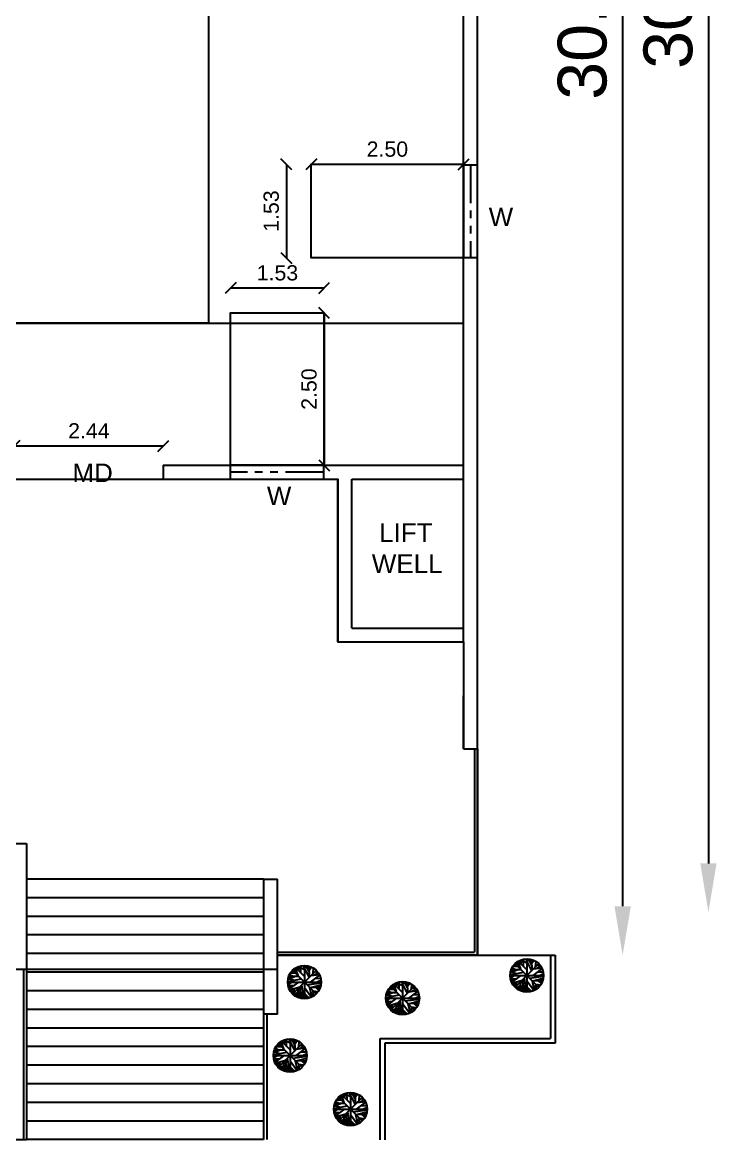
# Model space of a CAD drawing. Header units: metres. Extents: x 0 to 184, y 0 to 104.
# Drawn here: x 43.68 to 55.29, y 31.47 to 49.78 of the extents above; entities that cross this region are included whole.
import ezdxf

# ---------------------------------------------------------------- set-up
doc = ezdxf.new("R2010")
doc.units = ezdxf.units.M
doc.linetypes.add('PHANTOM2', pattern=[1.25, 0.625, -0.125, 0.125, -0.125, 0.125, -0.125])
for name, color, linetype in [('BLK_1_FLR_1_BLT_UP_AREA', 1, 'Continuous'), ('BLK_1_FLR_1_CARPET_AREA', 117, 'Continuous'), ('BLK_1_FLR_1_EXIT_WIDTH_DOOR', 2, 'Continuous'), ('BLK_1_FLR_1_REGULAR_ROOM_1', 117, 'Continuous'), ('BLK_1_FLR_1_ROOM_1_LIGHT_VENTILATION_1', 140, 'Continuous'), ('SEATING_AREA', 1, 'Continuous')]:
    doc.layers.add(name, color=color, linetype=linetype)
doc.styles.get("Standard").update_dxf_attribs({"font": 'arial.ttf', "height": 0.35})
doc.dimstyles.new('ISO-25', dxfattribs={"dimtxt": 0.8, "dimasz": 0.8, "dimexe": 1.25, "dimexo": 0.625, "dimgap": 0.25, "dimtad": 1, "dimdsep": 46, "dimtxsty": 'Standard', "dimcen": 2.5, "dimse1": 1, "dimse2": 1, "dimadec": 0, "dimazin": 0, "dimtfac": 1, "dimtmove": 0, "dimatfit": 3, "dimfxl": 0, "dimarcsym": 0})
doc.dimstyles.new('SAR', dxfattribs={"dimtxt": 0.25, "dimasz": 0.18, "dimexe": 0.18, "dimexo": 0.0625, "dimgap": 0.12, "dimtad": 1, "dimzin": 0, "dimdsep": 46, "dimtxsty": 'Standard', "dimblk": 'OBLIQUE', "dimcen": 0.09, "dimse1": 1, "dimse2": 1, "dimadec": 0, "dimazin": 0, "dimtfac": 1, "dimtofl": 0, "dimtmove": 0, "dimatfit": 3, "dimldrblk": 'OBLIQUE', "dimfxl": 0, "dimtolj": 1, "dimtzin": 0, "dimarcsym": 0})

# ---------------------------------------------------------------- blocks, each defined once
blk = doc.blocks.new('_Oblique')
at = {"color": 0, "linetype": 'ByBlock', "lineweight": -2}
blk.add_line((-0.5, -0.5), (0.5, 0.5), dxfattribs=at)
blk = doc.blocks.new('*D37')
at = {"layer": 'BLK_1_FLR_1_ROOM_1_LIGHT_VENTILATION_1', "color": 0, "lineweight": -2}
blk.add_line((50.908, 47.451), (48.412, 47.451), dxfattribs=at)
at = {"layer": 'Defpoints', "color": 0}
for p in [(48.412, 47.451), (48.412, 47.451), (50.908, 47.451)]:
    blk.add_point(p, dxfattribs=at)
at = {"layer": 'BLK_1_FLR_1_ROOM_1_LIGHT_VENTILATION_1', "color": 0, "lineweight": -2, "xscale": 0.18, "yscale": 0.18, "zscale": 0.18, "rotation": 180}
blk.add_blockref('_Oblique', (48.412, 47.451), dxfattribs=at)
at = {"layer": 'BLK_1_FLR_1_ROOM_1_LIGHT_VENTILATION_1', "color": 0, "lineweight": -2, "xscale": 0.18, "yscale": 0.18, "zscale": 0.18}
blk.add_blockref('_Oblique', (50.908, 47.451), dxfattribs=at)
at = {"layer": 'BLK_1_FLR_1_ROOM_1_LIGHT_VENTILATION_1', "color": 0, "insert": (49.66, 47.699), "char_height": 0.25, "attachment_point": 5}
blk.add_mtext('\\A1;2.50', dxfattribs=at)
blk = doc.blocks.new('*D38')
at = {"layer": 'BLK_1_FLR_1_ROOM_1_LIGHT_VENTILATION_1', "color": 0, "lineweight": -2}
blk.add_line((48.005, 47.451), (48.005, 45.918), dxfattribs=at)
at = {"layer": 'Defpoints', "color": 0}
for p in [(48.412, 47.451), (48.005, 45.918), (48.412, 45.918)]:
    blk.add_point(p, dxfattribs=at)
at = {"layer": 'BLK_1_FLR_1_ROOM_1_LIGHT_VENTILATION_1', "color": 0, "lineweight": -2, "xscale": 0.18, "yscale": 0.18, "zscale": 0.18}
for p, rotation in [((48.005, 47.451), 90), ((48.005, 45.918), 270)]:
    blk.add_blockref('_Oblique', p, dxfattribs=dict(at, rotation=rotation))
at = {"layer": 'BLK_1_FLR_1_ROOM_1_LIGHT_VENTILATION_1', "color": 0, "insert": (47.757, 46.685), "char_height": 0.25, "attachment_point": 5, "rotation": 90}
blk.add_mtext('\\A1;1.53', dxfattribs=at)
blk = doc.blocks.new('*D47')
at = {"layer": 'BLK_1_FLR_1_ROOM_1_LIGHT_VENTILATION_1', "color": 0, "lineweight": -2}
blk.add_line((48.624, 42.521), (48.624, 45.017), dxfattribs=at)
at = {"layer": 'Defpoints', "color": 0}
for p in [(48.624, 45.017), (48.624, 45.017), (48.624, 42.521)]:
    blk.add_point(p, dxfattribs=at)
at = {"layer": 'BLK_1_FLR_1_ROOM_1_LIGHT_VENTILATION_1', "color": 0, "lineweight": -2, "xscale": 0.18, "yscale": 0.18, "zscale": 0.18}
for p, rotation in [((48.624, 45.017), 90), ((48.624, 42.521), 270)]:
    blk.add_blockref('_Oblique', p, dxfattribs=dict(at, rotation=rotation))
at = {"layer": 'BLK_1_FLR_1_ROOM_1_LIGHT_VENTILATION_1', "color": 0, "insert": (48.377, 43.769), "char_height": 0.25, "attachment_point": 5, "rotation": 90}
blk.add_mtext('\\A1;2.50', dxfattribs=at)
blk = doc.blocks.new('*D48')
at = {"layer": 'BLK_1_FLR_1_ROOM_1_LIGHT_VENTILATION_1', "color": 0, "lineweight": -2}
blk.add_line((48.624, 45.424), (47.091, 45.424), dxfattribs=at)
at = {"layer": 'Defpoints', "color": 0}
for p in [(47.091, 45.424), (47.091, 45.017), (48.624, 45.017)]:
    blk.add_point(p, dxfattribs=at)
at = {"layer": 'BLK_1_FLR_1_ROOM_1_LIGHT_VENTILATION_1', "color": 0, "lineweight": -2, "xscale": 0.18, "yscale": 0.18, "zscale": 0.18}
for p, rotation in [((47.091, 45.424), 180.0000000002713), ((48.624, 45.424), 2.71303e-10)]:
    blk.add_blockref('_Oblique', p, dxfattribs=dict(at, rotation=rotation))
at = {"layer": 'BLK_1_FLR_1_ROOM_1_LIGHT_VENTILATION_1', "color": 0, "insert": (47.858, 45.672), "char_height": 0.25, "attachment_point": 5}
blk.add_mtext('\\A1;1.53', dxfattribs=at)
blk = doc.blocks.new('*D59')
at = {"layer": 'BLK_1_FLR_1_EXIT_WIDTH_DOOR', "color": 0, "lineweight": -2}
blk.add_line((43.548, 42.839), (45.986, 42.839), dxfattribs=at)
at = {"layer": 'Defpoints', "color": 0}
for p in [(45.986, 42.839), (43.548, 42.521), (45.986, 42.521)]:
    blk.add_point(p, dxfattribs=at)
at = {"layer": 'BLK_1_FLR_1_EXIT_WIDTH_DOOR', "color": 0, "lineweight": -2, "xscale": 0.18, "yscale": 0.18, "zscale": 0.18, "rotation": 180}
blk.add_blockref('_Oblique', (43.548, 42.839), dxfattribs=at)
at = {"layer": 'BLK_1_FLR_1_EXIT_WIDTH_DOOR', "color": 0, "lineweight": -2, "xscale": 0.18, "yscale": 0.18, "zscale": 0.18}
blk.add_blockref('_Oblique', (45.986, 42.839), dxfattribs=at)
at = {"layer": 'BLK_1_FLR_1_EXIT_WIDTH_DOOR', "color": 0, "insert": (44.767, 43.085), "char_height": 0.25, "attachment_point": 5}
blk.add_mtext('\\A1;2.44', dxfattribs=at)
blk = doc.blocks.new('*D109')
at = {"color": 0, "lineweight": -2}
blk.add_line((53.516, 63.896), (53.516, 35.296), dxfattribs=at)
at = {"color": 0}
for points in [[(53.382, 63.896), (53.649, 63.896), (53.516, 64.696)], [(53.382, 35.296), (53.649, 35.296), (53.516, 34.496)]]:
    blk.add_solid(points, dxfattribs=at)
at = {"layer": 'Defpoints', "color": 0}
for p in [(51.136, 64.696), (51.136, 34.496), (53.516, 34.496)]:
    blk.add_point(p, dxfattribs=at)
at = {"color": 0, "insert": (52.857, 49.596), "char_height": 0.8, "attachment_point": 5, "rotation": 90}
blk.add_mtext('30.2', dxfattribs=at)
blk = doc.blocks.new('*D111')
at = {"color": 0, "lineweight": -2}
blk.add_line((30.422, 25.231), (50.336, 25.231), dxfattribs=at)
at = {"color": 0}
for points in [[(30.422, 25.364), (30.422, 25.098), (29.622, 25.231)], [(50.336, 25.364), (50.336, 25.098), (51.136, 25.231)]]:
    blk.add_solid(points, dxfattribs=at)
at = {"layer": 'Defpoints', "color": 0}
for p in [(51.136, 34.496), (29.622, 34.267), (51.136, 25.231)]:
    blk.add_point(p, dxfattribs=at)
at = {"color": 0, "insert": (40.379, 25.889), "char_height": 0.8, "attachment_point": 5}
blk.add_mtext('21.51', dxfattribs=at)
blk = doc.blocks.new('*D113')
at = {"color": 0, "lineweight": -2}
blk.add_line((54.922, 64.828), (54.922, 35.998), dxfattribs=at)
at = {"color": 0}
for points in [[(54.789, 64.828), (55.055, 64.828), (54.922, 65.628)], [(54.789, 35.998), (55.055, 35.998), (54.922, 35.198)]]:
    blk.add_solid(points, dxfattribs=at)
at = {"layer": 'Defpoints', "color": 0}
for p in [(56.609, 65.628), (54.922, 35.198), (56.609, 35.198)]:
    blk.add_point(p, dxfattribs=at)
at = {"color": 0, "insert": (54.263, 50.413), "char_height": 0.8, "attachment_point": 5, "rotation": 90}
blk.add_mtext('30.43', dxfattribs=at)

msp = doc.modelspace()

# ---------------------------------------------------------------- linework, layer by layer
at = {"color": 7, "lineweight": 25}
for p, q in [((50.90758, 42.52143), (50.90758, 53.79862)), ((51.13618, 38.71209), (51.13618, 53.79862)), ((50.90758, 47.44216), (51.13618, 47.44216)), ((51.13618, 45.91816), (50.90758, 45.91816)), ((45.98592, 42.52143), (50.90758, 42.52143)), ((45.98592, 42.52143), (45.98592, 42.29283)), ((47.09116, 42.29283), (47.09116, 42.52143)), ((48.61516, 42.52143), (48.61516, 42.29283)), ((45.98592, 42.29283), (47.68178, 42.29283)), ((47.68178, 42.29283), (48.85018, 42.29283)), ((48.85018, 39.62583), (48.85018, 42.29283)), ((49.07878, 39.85443), (49.07878, 42.29283)), ((49.07878, 42.29283), (50.90758, 42.29283)), ((50.90758, 39.85443), (50.90758, 42.29283)), ((49.07878, 39.85443), (50.90758, 39.85443)), ((48.85018, 39.62583), (50.90758, 39.62583)), ((50.90758, 39.62583), (50.90758, 37.87323)), ((50.90758, 37.87323), (50.90758, 38.74236)), ((51.13618, 37.87323), (51.13618, 38.71209)), ((50.90758, 37.87323), (51.13618, 37.87323)), ((51.08538, 37.87323), (51.08538, 34.54644)), ((51.13618, 37.87323), (51.13618, 34.49564)), ((43.74478, 36.32444), (43.74478, 34.26704)), ((47.63098, 35.73959), (43.74478, 35.73959)), ((47.63098, 35.73959), (47.63098, 33.52979)), ((47.63098, 35.73959), (47.85958, 35.73959)), ((47.85958, 33.52979), (47.85958, 35.73959)), ((47.63098, 35.43479), (43.74478, 35.43479)), ((47.63098, 35.12999), (43.74478, 35.12999)), ((47.63098, 34.82519), (43.74478, 34.82519)), ((47.63098, 34.52039), (43.74478, 34.52039)), ((47.85958, 34.54644), (51.08538, 34.54644)), ((51.13618, 34.49564), (47.85958, 34.49564)), ((47.85958, 34.49564), (51.13618, 34.49564)), ((51.13618, 34.49564), (52.40943, 34.49564)), ((51.8454, 34.35425), (51.87035, 34.42545)), ((51.84942, 34.4172), (51.94601, 34.36766)), ((51.88886, 34.41307), (51.90979, 34.43371)), ((51.88967, 34.30884), (51.88886, 34.43061)), ((51.92187, 34.43474), (52.02168, 34.23867)), ((51.95728, 34.41307), (51.93958, 34.43577)), ((51.94619, 34.4362), (51.94619, 33.88756)), ((51.94843, 34.38417), (51.96292, 34.43474)), ((52.02973, 34.32432), (51.97097, 34.43474)), ((51.99109, 34.39759), (52.00477, 34.42958)), ((52.03617, 34.25106), (52.02087, 34.42545)), ((52.02409, 34.39553), (52.05226, 34.4141)), ((52.33323, 34.49564), (52.33323, 33.1295)), ((52.40943, 34.49564), (52.40943, 33.0533)), ((38.76638, 34.26704), (43.74478, 34.26704)), ((43.69398, 34.26704), (43.69398, 31.47239)), ((43.74478, 34.26704), (43.74478, 31.47239)), ((48.09947, 34.21941), (48.09705, 34.23695)), ((48.4921, 34.24486), (48.10805, 33.86081)), ((48.4921, 33.86081), (48.10805, 34.24486)), ((48.11637, 34.25656), (48.13328, 34.25036)), ((48.13086, 34.26791), (48.13891, 34.21528)), ((48.15098, 34.28339), (48.19365, 34.16059)), ((48.15742, 34.28648), (48.29909, 34.14511)), ((48.17916, 34.26584), (48.17996, 34.29886)), ((48.19928, 34.24521), (48.22423, 34.31641)), ((48.2033, 34.30815), (48.2999, 34.25862)), ((48.24275, 34.30403), (48.26367, 34.32466)), ((48.24355, 34.1998), (48.24275, 34.32157)), ((48.27575, 34.3257), (48.37556, 34.12963)), ((48.31117, 34.30403), (48.29346, 34.32673)), ((48.30007, 34.32715), (48.30007, 33.77852)), ((48.30231, 34.27513), (48.3168, 34.3257)), ((48.38361, 34.21528), (48.32485, 34.3257)), ((48.34497, 34.28855), (48.35866, 34.32053)), ((48.39005, 34.14201), (48.37475, 34.31641)), ((48.37797, 34.28648), (48.40615, 34.30506)), ((48.38119, 34.25243), (48.41661, 34.30093)), ((48.44478, 34.28545), (48.43834, 34.19258)), ((48.44237, 34.24727), (48.4641, 34.27307)), ((51.79871, 34.25622), (51.67556, 34.20462)), ((51.68522, 34.24383), (51.7311, 34.22938)), ((51.69005, 34.25725), (51.85103, 34.25725)), ((51.69568, 34.27376), (51.72788, 34.25828)), ((51.70293, 34.28717), (51.76249, 34.25725)), ((51.71822, 34.31194), (51.7963, 34.31194)), ((51.73673, 34.33671), (51.76088, 34.31297)), ((51.74559, 34.32845), (51.74317, 34.34599)), ((52.13822, 34.3539), (51.75417, 33.96986)), ((52.13822, 33.96986), (51.75417, 34.3539)), ((51.76249, 34.3656), (51.77939, 34.35941)), ((51.77698, 34.37695), (51.78503, 34.32432)), ((51.7971, 34.39243), (51.83976, 34.26963)), ((51.80354, 34.39553), (51.94521, 34.25415)), ((51.82528, 34.37489), (51.82608, 34.40791)), ((52.02731, 34.36147), (52.06273, 34.40997)), ((52.19474, 34.27789), (52.0418, 34.16334)), ((52.05307, 34.2686), (52.18991, 34.28717)), ((52.0909, 34.39449), (52.08446, 34.30162)), ((52.08849, 34.35631), (52.11022, 34.38211)), ((52.11183, 34.27685), (52.16978, 34.32226)), ((52.11585, 34.33155), (52.15932, 34.33361)), ((47.63098, 34.21559), (43.74478, 34.21559)), ((48.02575, 34.05284), (48.57439, 34.05284)), ((48.02703, 34.06565), (48.24516, 34.10796)), ((48.15259, 34.14717), (48.02944, 34.09558)), ((48.09303, 34.05224), (48.03024, 34.00683)), ((48.03185, 34.11105), (48.13569, 34.08732)), ((48.0391, 34.13479), (48.08498, 34.12034)), ((48.04393, 34.1482), (48.20491, 34.1482)), ((48.04956, 34.16471), (48.08176, 34.14924)), ((48.05037, 33.93976), (48.20733, 34.05327)), ((48.05681, 34.17813), (48.11637, 34.1482)), ((48.0721, 34.2029), (48.15018, 34.2029)), ((48.09061, 34.22766), (48.11476, 34.20393)), ((48.54862, 34.16884), (48.39568, 34.0543)), ((48.40695, 34.15956), (48.54379, 34.17813)), ((48.43432, 34.02231), (48.57196, 34.08526)), ((48.46571, 34.16781), (48.52367, 34.21322)), ((48.46974, 34.2225), (48.5132, 34.22457)), ((48.47618, 34.11415), (48.56633, 34.11518)), ((49.80866, 33.98168), (49.83362, 34.05288)), ((49.85213, 34.0405), (49.87306, 34.06114)), ((49.85294, 33.93628), (49.85213, 34.05805)), ((49.88513, 34.06218), (49.98494, 33.86611)), ((49.92055, 34.0405), (49.90284, 34.0632)), ((49.90946, 34.06363), (49.90946, 33.515)), ((49.91169, 34.01161), (49.92618, 34.06218)), ((49.99299, 33.95176), (49.93423, 34.06218)), ((49.95436, 34.02502), (49.96804, 34.05701)), ((49.99943, 33.87849), (49.98414, 34.05288)), ((51.67187, 34.16188), (52.22051, 34.16188)), ((51.67314, 34.17469), (51.89128, 34.217)), ((51.67314, 34.13961), (51.6981, 34.13135)), ((51.73915, 34.16128), (51.67636, 34.11587)), ((51.67797, 34.2201), (51.78181, 34.19636)), ((51.67878, 34.10555), (51.77939, 34.10865)), ((51.68522, 34.07769), (51.73915, 34.07976)), ((51.70534, 34.07872), (51.69246, 34.06118)), ((51.69649, 34.0488), (51.85345, 34.16231)), ((51.70293, 34.03642), (51.86955, 34.08595)), ((51.73029, 34.07356), (51.71661, 34.04157)), ((51.78181, 34.05912), (51.74478, 33.97656)), ((51.85506, 34.06944), (51.81562, 33.92084)), ((51.8784, 34.09317), (51.87921, 33.89814)), ((51.90013, 34.11587), (51.93475, 33.88885)), ((51.94601, 34.0746), (52.06434, 33.91568)), ((51.98868, 34.12), (52.21889, 34.14889)), ((52.03134, 34.07666), (52.06836, 33.91774)), ((52.03214, 34.07666), (52.20842, 34.08285)), ((52.06675, 34.07769), (52.21567, 34.11691)), ((52.08044, 34.13135), (52.21808, 34.1943)), ((52.12068, 34.07872), (52.18588, 34.02919)), ((52.12229, 34.22319), (52.21245, 34.22423)), ((52.1561, 34.05189), (52.20037, 34.06015)), ((47.63098, 33.91079), (43.74478, 33.91079)), ((48.02703, 34.03056), (48.05198, 34.02231)), ((48.03266, 33.99651), (48.13328, 33.99961)), ((48.0391, 33.96865), (48.09303, 33.97071)), ((48.05922, 33.96968), (48.04634, 33.95214)), ((48.05681, 33.92737), (48.22343, 33.9769)), ((48.12201, 33.92015), (48.06486, 33.91293)), ((48.08418, 33.96452), (48.07049, 33.93253)), ((48.08739, 33.91499), (48.07371, 33.89951)), ((48.15179, 33.90467), (48.08015, 33.89022)), ((48.10027, 33.89435), (48.08659, 33.88197)), ((48.13569, 33.95007), (48.09866, 33.86752)), ((48.18721, 33.8799), (48.12281, 33.84379)), ((48.20894, 33.96039), (48.1695, 33.8118)), ((48.23309, 33.88713), (48.17352, 33.81076)), ((48.23228, 33.98413), (48.23309, 33.78909)), ((48.23309, 33.9057), (48.28219, 33.78084)), ((48.25402, 34.00683), (48.28863, 33.77981)), ((48.27172, 33.88713), (48.382, 33.79219)), ((48.2999, 33.96555), (48.41822, 33.80664)), ((48.34256, 34.01096), (48.57277, 34.03985)), ((48.38522, 33.96762), (48.42225, 33.8087)), ((48.38602, 33.96762), (48.5623, 33.97381)), ((48.40454, 33.8861), (48.46169, 33.8314)), ((48.42064, 33.96865), (48.56955, 34.00786)), ((48.43915, 33.91499), (48.448, 33.82418)), ((48.44398, 33.90983), (48.52689, 33.90054)), ((48.47457, 33.96968), (48.53977, 33.92015)), ((48.48986, 33.90364), (48.51079, 33.87887)), ((48.50998, 33.94285), (48.55425, 33.95111)), ((49.76198, 33.88365), (49.63882, 33.83205)), ((49.64848, 33.87127), (49.69436, 33.85682)), ((49.65331, 33.88468), (49.8143, 33.88468)), ((49.65895, 33.90119), (49.69114, 33.88571)), ((49.66619, 33.91461), (49.72576, 33.88468)), ((49.68149, 33.93937), (49.75956, 33.93937)), ((49.7, 33.96414), (49.72415, 33.94041)), ((49.70885, 33.95589), (49.70644, 33.97343)), ((50.10148, 33.98134), (49.71743, 33.59729)), ((50.10148, 33.59729), (49.71743, 33.98134)), ((49.72576, 33.99303), (49.74266, 33.98684)), ((49.74024, 34.00439), (49.74829, 33.95176)), ((49.76037, 34.01986), (49.80303, 33.89707)), ((49.76681, 34.02296), (49.90847, 33.88159)), ((49.78854, 34.00232), (49.78935, 34.03534)), ((49.81269, 34.04463), (49.90928, 33.9951)), ((49.98736, 34.02296), (50.01553, 34.04154)), ((49.99058, 33.98891), (50.02599, 34.03741)), ((50.158, 33.90532), (50.00507, 33.79078)), ((50.01634, 33.89603), (50.15317, 33.91461)), ((50.05417, 34.02193), (50.04773, 33.92906)), ((50.05175, 33.98375), (50.07349, 34.00955)), ((50.0751, 33.90429), (50.13305, 33.94969)), ((50.07912, 33.95898), (50.12259, 33.96105)), ((51.76813, 34.02919), (51.71098, 34.02197)), ((51.73351, 34.02403), (51.71983, 34.00855)), ((51.79791, 34.01371), (51.72627, 33.99927)), ((51.74639, 34.00339), (51.73271, 33.99101)), ((51.83332, 33.98895), (51.76893, 33.95283)), ((51.82608, 33.96108), (51.78744, 33.93941)), ((51.87921, 33.99617), (51.81964, 33.91981)), ((51.87921, 33.94561), (51.83171, 33.91362)), ((51.84781, 33.95386), (51.85506, 33.90536)), ((51.87921, 34.01474), (51.92831, 33.88988)), ((51.90738, 33.94457), (51.89369, 33.89401)), ((51.91704, 33.92084), (51.90335, 33.89298)), ((51.91784, 33.99617), (52.02812, 33.90123)), ((51.98465, 33.91878), (51.96372, 33.88988)), ((51.97338, 33.9487), (51.99431, 33.89401)), ((52.05066, 33.99514), (52.10781, 33.94045)), ((52.05951, 33.95696), (52.05146, 33.91052)), ((52.08527, 34.02403), (52.09412, 33.93322)), ((52.0901, 34.01887), (52.173, 34.00959)), ((52.13598, 34.01268), (52.15691, 33.98791)), ((48.17996, 33.85204), (48.14133, 33.83037)), ((48.23309, 33.83656), (48.1856, 33.80457)), ((48.20169, 33.84482), (48.20894, 33.79632)), ((48.26126, 33.83553), (48.24758, 33.78497)), ((48.27092, 33.8118), (48.25723, 33.78393)), ((48.33853, 33.80973), (48.3176, 33.78084)), ((48.32726, 33.83966), (48.34819, 33.78497)), ((48.41339, 33.84791), (48.40534, 33.80148)), ((49.63514, 33.78932), (50.18378, 33.78932)), ((49.63641, 33.80213), (49.85454, 33.84444)), ((49.63641, 33.76704), (49.66136, 33.75879)), ((49.70241, 33.78871), (49.63963, 33.74331)), ((49.64124, 33.84753), (49.74507, 33.8238)), ((49.64204, 33.73299), (49.74266, 33.73609)), ((49.64848, 33.70513), (49.70241, 33.70719)), ((49.66861, 33.70616), (49.65573, 33.68862)), ((49.65975, 33.67623), (49.81671, 33.78975)), ((49.66619, 33.66385), (49.83281, 33.71338)), ((49.69356, 33.701), (49.67988, 33.66901)), ((49.74507, 33.68655), (49.70805, 33.604)), ((49.81832, 33.69687), (49.77888, 33.54827)), ((49.84167, 33.72061), (49.84247, 33.52557)), ((49.8634, 33.74331), (49.89801, 33.51629)), ((49.90928, 33.70203), (50.0276, 33.54312)), ((49.95194, 33.74744), (50.18215, 33.77633)), ((49.9946, 33.7041), (50.03163, 33.54518)), ((49.99541, 33.7041), (50.17169, 33.71029)), ((50.03002, 33.70513), (50.17893, 33.74434)), ((50.0437, 33.75879), (50.18135, 33.82174)), ((50.08395, 33.70616), (50.14915, 33.65663)), ((50.08556, 33.85063), (50.17571, 33.85166)), ((50.11937, 33.67933), (50.16364, 33.68758)), ((47.63098, 33.60599), (43.74478, 33.60599)), ((47.85958, 33.52983), (47.63098, 33.52983)), ((47.63098, 33.52979), (47.63098, 31.47239)), ((47.68178, 33.52979), (47.68178, 31.47239)), ((49.73139, 33.65663), (49.67424, 33.6494)), ((49.69678, 33.65147), (49.68309, 33.63599)), ((49.76117, 33.64115), (49.68953, 33.6267)), ((49.70966, 33.63083), (49.69597, 33.61845)), ((49.79659, 33.61638), (49.7322, 33.58026)), ((49.78935, 33.58852), (49.75071, 33.56685)), ((49.84247, 33.62361), (49.78291, 33.54724)), ((49.84247, 33.57304), (49.79498, 33.54105)), ((49.81108, 33.5813), (49.81832, 33.5328)), ((49.84247, 33.64218), (49.89157, 33.51732)), ((49.87064, 33.57201), (49.85696, 33.52145)), ((49.8803, 33.54827), (49.86662, 33.52041)), ((49.88111, 33.62361), (49.99138, 33.52867)), ((49.94792, 33.54621), (49.92699, 33.51732)), ((49.93665, 33.57614), (49.95758, 33.52145)), ((50.01392, 33.62257), (50.07107, 33.56788)), ((50.02278, 33.58439), (50.01473, 33.53796)), ((50.04853, 33.65147), (50.05739, 33.56066)), ((50.05336, 33.64631), (50.13627, 33.63702)), ((50.09924, 33.64012), (50.12017, 33.61535)), ((47.63098, 33.30119), (43.74478, 33.30119)), ((47.63098, 32.99639), (43.74478, 32.99639)), ((47.81477, 32.96238), (47.84697, 32.9469)), ((47.82201, 32.9758), (47.88158, 32.94587)), ((47.83731, 33.00056), (47.91539, 33.00056)), ((47.85582, 33.02533), (47.87997, 33.0016)), ((47.86468, 33.01707), (47.86226, 33.03462)), ((48.2573, 33.04253), (47.87326, 32.65848)), ((48.2573, 32.65848), (47.87326, 33.04253)), ((47.88158, 33.05422), (47.89848, 33.04803)), ((47.89607, 33.06558), (47.90412, 33.01295)), ((47.91619, 33.08105), (47.95885, 32.95826)), ((47.92263, 33.08415), (48.0643, 32.94278)), ((47.94436, 33.06351), (47.94517, 33.09653)), ((47.96449, 33.04287), (47.98944, 33.11407)), ((47.96851, 33.10582), (48.0651, 33.05629)), ((48.00795, 33.10169), (48.02888, 33.12233)), ((48.00876, 32.99747), (48.00795, 33.11924)), ((48.04096, 33.12336), (48.14077, 32.9273)), ((48.07637, 33.10169), (48.05866, 33.12439)), ((48.06528, 33.12482), (48.06528, 32.57619)), ((48.06752, 33.0728), (48.08201, 33.12336)), ((48.14882, 33.01295), (48.09006, 33.12336)), ((48.11018, 33.08621), (48.12386, 33.1182)), ((48.15526, 32.93968), (48.13996, 33.11407)), ((48.14318, 33.08415), (48.17135, 33.10273)), ((48.1464, 33.0501), (48.18182, 33.0986)), ((48.31383, 32.96651), (48.16089, 32.85197)), ((48.17216, 32.95722), (48.309, 32.9758)), ((48.20999, 33.08312), (48.20355, 32.99025)), ((48.20758, 33.04494), (48.22931, 33.07074)), ((48.23092, 32.96548), (48.28887, 33.01088)), ((48.23494, 33.02017), (48.27841, 33.02223)), ((49.54101, 33.1295), (52.33323, 33.1295)), ((49.54101, 33.0533), (49.54101, 33.1295)), ((49.54101, 31.47147), (49.54101, 33.0533)), ((52.40943, 33.0533), (49.61721, 33.0533)), ((49.61721, 33.0533), (49.61721, 31.47147)), ((47.79096, 32.85051), (48.3396, 32.85051)), ((47.79223, 32.86332), (48.01037, 32.90563)), ((47.79223, 32.82823), (47.81719, 32.81998)), ((47.9178, 32.94484), (47.79465, 32.89324)), ((47.85824, 32.8499), (47.79545, 32.8045)), ((47.79706, 32.90872), (47.9009, 32.88499)), ((47.79787, 32.79418), (47.89848, 32.79728)), ((47.80431, 32.93246), (47.85019, 32.91801)), ((47.80431, 32.76632), (47.85824, 32.76838)), ((47.80914, 32.94587), (47.97012, 32.94587)), ((47.82443, 32.76735), (47.81155, 32.74981)), ((47.81558, 32.73742), (47.97254, 32.85094)), ((47.82201, 32.72504), (47.98864, 32.77457)), ((47.99749, 32.7818), (47.99829, 32.58676)), ((48.01922, 32.8045), (48.05383, 32.57748)), ((48.10776, 32.80863), (48.33797, 32.83752)), ((48.15123, 32.76529), (48.32751, 32.77148)), ((48.18584, 32.76632), (48.33475, 32.80553)), ((48.19953, 32.81998), (48.33717, 32.88293)), ((48.23977, 32.76735), (48.30497, 32.71782)), ((48.24138, 32.91182), (48.33154, 32.91285)), ((47.63098, 32.69159), (43.74478, 32.69159)), ((47.88721, 32.71782), (47.83006, 32.71059)), ((47.84938, 32.76219), (47.8357, 32.7302)), ((47.8526, 32.71266), (47.83892, 32.69718)), ((47.917, 32.70234), (47.84536, 32.68789)), ((47.86548, 32.69202), (47.8518, 32.67964)), ((47.9009, 32.74774), (47.86387, 32.66519)), ((47.95241, 32.67757), (47.88802, 32.64145)), ((47.94517, 32.64971), (47.90653, 32.62804)), ((47.97415, 32.75806), (47.9347, 32.60946)), ((47.99829, 32.6848), (47.93873, 32.60843)), ((47.99829, 32.63423), (47.9508, 32.60224)), ((47.9669, 32.64249), (47.97415, 32.59399)), ((47.99829, 32.70337), (48.0474, 32.57851)), ((48.02647, 32.6332), (48.01278, 32.58263)), ((48.03613, 32.60946), (48.02244, 32.5816)), ((48.03693, 32.6848), (48.14721, 32.58986)), ((48.0651, 32.76322), (48.18343, 32.60431)), ((48.10374, 32.6074), (48.08281, 32.57851)), ((48.09247, 32.63733), (48.1134, 32.58263)), ((48.15043, 32.76529), (48.18745, 32.60637)), ((48.16974, 32.68376), (48.22689, 32.62907)), ((48.1786, 32.64558), (48.17055, 32.59915)), ((48.20436, 32.71266), (48.21321, 32.62185)), ((48.20919, 32.7075), (48.29209, 32.69821)), ((48.25507, 32.70131), (48.276, 32.67654)), ((48.27519, 32.74052), (48.31946, 32.74877)), ((47.63098, 32.38679), (43.74478, 32.38679)), ((48.93384, 32.18494), (48.93464, 32.21796)), ((48.95396, 32.1643), (48.97892, 32.2355)), ((48.95799, 32.22725), (49.05458, 32.17771)), ((48.99743, 32.22312), (49.01836, 32.24376)), ((48.99823, 32.11889), (48.99743, 32.24066)), ((49.03043, 32.24479), (49.13024, 32.04872)), ((49.06585, 32.22312), (49.04814, 32.24582)), ((49.05476, 32.24625), (49.05476, 31.69761)), ((49.05699, 32.19422), (49.07148, 32.24479)), ((49.13829, 32.13437), (49.07953, 32.24479)), ((49.09965, 32.20764), (49.11334, 32.23963)), ((49.14473, 32.06111), (49.12944, 32.2355)), ((49.13266, 32.20558), (49.16083, 32.22415)), ((49.13588, 32.17152), (49.17129, 32.22002)), ((47.63098, 32.08199), (43.74478, 32.08199)), ((48.90728, 32.06627), (48.78412, 32.01467)), ((48.79378, 32.05388), (48.83966, 32.03944)), ((48.79861, 32.0673), (48.9596, 32.0673)), ((48.80425, 32.08381), (48.83644, 32.06833)), ((48.81149, 32.09722), (48.87105, 32.0673)), ((48.82678, 32.12199), (48.90486, 32.12199)), ((48.8453, 32.14676), (48.86944, 32.12302)), ((48.85415, 32.1385), (48.85174, 32.15604)), ((49.24678, 32.16395), (48.86273, 31.77991)), ((49.24678, 31.77991), (48.86273, 32.16395)), ((48.87105, 32.17565), (48.88796, 32.16946)), ((48.88554, 32.187), (48.89359, 32.13437)), ((48.90567, 32.20248), (48.94833, 32.07968)), ((48.91211, 32.20558), (49.05377, 32.0642)), ((49.3033, 32.08794), (49.15037, 31.97339)), ((49.16163, 32.07865), (49.29847, 32.09722)), ((49.19947, 32.20454), (49.19303, 32.11167)), ((49.19705, 32.16636), (49.21878, 32.19216)), ((49.22039, 32.0869), (49.27835, 32.13231)), ((49.22442, 32.1416), (49.26789, 32.14366)), ((49.23086, 32.03324), (49.32101, 32.03428)), ((48.78044, 31.97193), (49.32908, 31.97193)), ((48.78171, 31.98474), (48.99984, 32.02705)), ((48.78171, 31.94966), (48.80666, 31.9414)), ((48.84771, 31.97133), (48.78493, 31.92592)), ((48.78654, 32.03015), (48.89037, 32.00641)), ((48.78734, 31.9156), (48.88796, 31.9187)), ((48.79378, 31.88774), (48.84771, 31.88981)), ((48.8139, 31.88877), (48.80103, 31.87123)), ((48.80505, 31.85885), (48.96201, 31.97236)), ((48.81149, 31.84647), (48.97811, 31.896)), ((48.83886, 31.88361), (48.82517, 31.85162)), ((48.89037, 31.86917), (48.85335, 31.78661)), ((48.96362, 31.87949), (48.92418, 31.73089)), ((48.98696, 31.90322), (48.98777, 31.70819)), ((49.0087, 31.92592), (49.04331, 31.6989)), ((49.05458, 31.88465), (49.1729, 31.72573)), ((49.09724, 31.93005), (49.32745, 31.95895)), ((49.1399, 31.88671), (49.17693, 31.72779)), ((49.14071, 31.88671), (49.31699, 31.8929)), ((49.17532, 31.88774), (49.32423, 31.92696)), ((49.189, 31.9414), (49.32664, 32.00435)), ((49.22925, 31.88877), (49.29445, 31.83924)), ((49.26467, 31.86194), (49.30894, 31.8702)), ((47.63098, 31.77719), (43.74478, 31.77719)), ((48.87669, 31.83924), (48.81954, 31.83202)), ((48.84208, 31.83408), (48.82839, 31.8186)), ((48.90647, 31.82376), (48.83483, 31.80932)), ((48.85496, 31.81344), (48.84127, 31.80106)), ((48.94189, 31.799), (48.87749, 31.76288)), ((48.93464, 31.77113), (48.89601, 31.74946)), ((48.98777, 31.80622), (48.9282, 31.72986)), ((48.98777, 31.75566), (48.94028, 31.72367)), ((48.95638, 31.76391), (48.96362, 31.71541)), ((48.98777, 31.82479), (49.03687, 31.69993)), ((49.01594, 31.75462), (49.00226, 31.70406)), ((49.0256, 31.73089), (49.01192, 31.70303)), ((49.02641, 31.80622), (49.13668, 31.71128)), ((49.09322, 31.72883), (49.07229, 31.69993)), ((49.08195, 31.75875), (49.10287, 31.70406)), ((49.15922, 31.80519), (49.21637, 31.7505)), ((49.16807, 31.76701), (49.16002, 31.72057)), ((49.19383, 31.83408), (49.20269, 31.74327)), ((49.19866, 31.82892), (49.28157, 31.81964)), ((49.24454, 31.82273), (49.26547, 31.79797)), ((41.04991, 31.47147), (43.74478, 31.47239)), ((47.63098, 31.47239), (43.74478, 31.47239))]:
    msp.add_line(p, q, dxfattribs=at)
at = {"color": 7, "linetype": 'PHANTOM2', "lineweight": 25}
for p, q in [((51.02188, 47.44216), (51.02188, 45.91816)), ((48.61516, 42.40713), (47.09116, 42.40713)), ((43.51618, 36.32444), (43.74478, 36.32444))]:
    msp.add_line(p, q, dxfattribs=at)
at = {"color": 7, "lineweight": 25}
for centre in [(51.94619, 34.16188), (48.30007, 34.05284), (49.90946, 33.78932), (48.06528, 32.85051), (49.05476, 31.97193)]:
    msp.add_circle(centre, 0.27432, dxfattribs=at)
for start, end in [(180, 182.078287), (357.921713, 0)]:
    msp.add_arc((43.71938, 31.47239), 0.0254, start, end, dxfattribs=at)
at = {"layer": 'BLK_1_FLR_1_BLT_UP_AREA', "color": 11}
msp.add_lwpolyline([(30.76538, 67.99824), (30.76538, 64.69624), (29.62238, 64.69624), (29.62238, 44.47784), (28.70798, 44.47784), (28.70798, 40.71864), (29.62238, 40.71864), (29.62238, 34.26704), (47.85958, 34.26704), (47.85958, 34.49564), (51.13618, 34.49564), (51.13618, 64.69624), (36.81058, 64.69624), (36.81058, 67.99824)], close=True, dxfattribs=at)
at = {"layer": 'BLK_1_FLR_1_CARPET_AREA', "color": 11}
msp.add_lwpolyline([(36.17558, 42.29283), (48.85018, 42.29283), (48.85018, 39.62583), (50.90758, 39.62583), (50.90758, 64.46764)], dxfattribs=at)
at = {"layer": 'BLK_1_FLR_1_REGULAR_ROOM_1', "color": 2}
msp.add_lwpolyline([(50.90758, 64.46764), (36.78518, 64.46764), (36.78518, 44.84635), (50.90758, 44.84635)], close=True, dxfattribs=at)
at = {"layer": 'BLK_1_FLR_1_ROOM_1_LIGHT_VENTILATION_1', "color": 232}
for points in [[(50.90758, 47.4515), (50.90758, 45.91816), (48.41231, 45.91816), (48.41231, 47.4515)], [(48.62449, 42.52143), (47.09116, 42.52143), (47.09116, 45.01671), (48.62449, 45.01671)]]:
    msp.add_lwpolyline(points, close=True, dxfattribs=at)
at = {"layer": 'SEATING_AREA', "color": 1}
msp.add_lwpolyline([(36.78518, 61.11033), (46.72704, 61.11033), (46.72704, 44.84635), (36.78518, 44.84635)], close=True, dxfattribs=at)

# ---------------------------------------------------------------- texts
at = {"color": 7, "lineweight": 25}
for s, p in [('W', (51.32044, 46.43807)), ('MD', (44.49803, 42.24428)), ('W', (47.68481, 41.86805)), (' LIFT', (49.40673, 41.26358)), ('WELL', (49.40527, 40.75558))]:
    msp.add_text(s, height=0.3048, dxfattribs=at).set_placement(p)

# ---------------------------------------------------------------- dimensions: what is measured, and where the dimension line sits
for base, p1, p2, picture, middle in [((54.92206, 35.19834), (56.6088, 65.62754), (56.6088, 35.19834), '*D113', (54.26332, 50.41294)), ((53.5157, 34.49564), (51.13618, 64.69624), (51.13618, 34.49564), '*D109', (52.85697, 49.59594))]:
    dim = msp.add_linear_dim(base=base, p1=p1, p2=p2, angle=90, dimstyle='ISO-25')
    dim.commit()
    dim.dimension.update_dxf_attribs({"geometry": picture, "text_midpoint": middle})
dim = msp.add_linear_dim(base=(51.13618, 25.23093), p1=(29.62238, 34.26704), p2=(51.13618, 34.49564), dimstyle='ISO-25')
dim.commit()
dim.dimension.update_dxf_attribs({"geometry": '*D111', "text_midpoint": (40.37928, 25.88938)})
at = {"layer": 'BLK_1_FLR_1_EXIT_WIDTH_DOOR', "color": 2}
dim = msp.add_linear_dim(base=(45.98592, 42.83901), p1=(43.54752, 42.52143), p2=(45.98592, 42.52143), dimstyle='SAR', override={"dimpost": '\\X', "dimfxl": 0.018, "dimfxlon": 1, "dimarcsym": 1}, dxfattribs=at)
dim.commit()
dim.dimension.update_dxf_attribs({"geometry": '*D59', "text_midpoint": (44.76672, 43.08452)})
at = {"layer": 'BLK_1_FLR_1_ROOM_1_LIGHT_VENTILATION_1', "color": 232}
for p1, p2, distance, picture, middle in [((50.90758, 47.4515), (48.41231, 47.4515), 0, '*D37', (49.65995, 47.69914)), ((48.41231, 47.4515), (48.41231, 45.91816), -0.40732, '*D38', (47.75726, 46.68483)), ((48.62449, 45.01671), (47.09116, 45.01671), -0.40732, '*D48', (47.85783, 45.67176)), ((48.62449, 42.52143), (48.62449, 45.01671), 0, '*D47', (48.37685, 43.76907))]:
    dim = msp.add_aligned_dim(p1=p1, p2=p2, distance=distance, dimstyle='SAR', override={"dimpost": '\\X', "dimfxl": 0.018, "dimfxlon": 1, "dimarcsym": 1}, dxfattribs=at)
    dim.commit()
    dim.dimension.update_dxf_attribs({"geometry": picture, "text_midpoint": middle})

doc.saveas('drawing.dxf')
